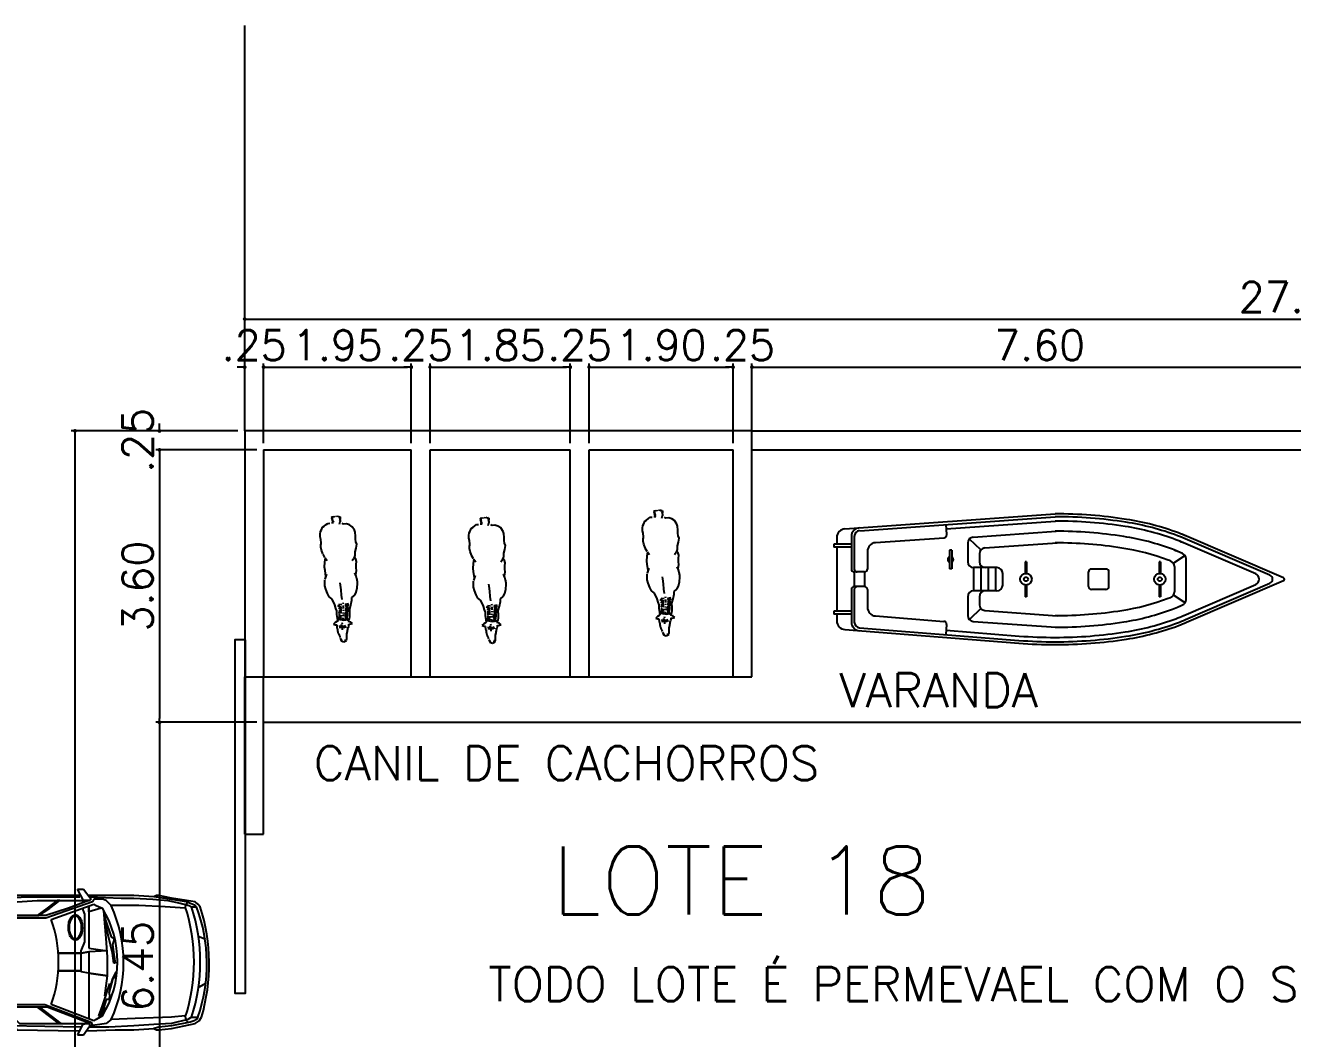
# Model space of a CAD drawing. Extents: x 621 to 746, y 228 to 299.
# Drawn here: x 713.35 to 730.09, y 285.41 to 298.8 of the extents above; entities that cross this region are included whole.
import ezdxf
from ezdxf.enums import TextEntityAlignment as Align

# ---------------------------------------------------------------- set-up
doc = ezdxf.new("R2010")
doc.units = 0
doc.header["$LTSCALE"] = 7
doc.layers.get('0').update_dxf_attribs({"linetype": 'CONTINUOUS'})
doc.layers.get('DEFPOINTS').update_dxf_attribs({"linetype": 'CONTINUOUS'})
for name, color, linetype in [('ACESSÓRIO', 2, 'CONTINUOUS'), ('ALVENARIA', 7, 'CONTINUOUS'), ('ALVENARIA1', 44, 'CONTINUOUS'), ('COTA', 1, 'CONTINUOUS'), ('JAPOR', 142, 'CONTINUOUS')]:
    doc.layers.add(name, color=color, linetype=linetype)
doc.styles.add('SIMPLEX', font='SIMPLEX.SHX')
doc.dimstyles.new('DIM100', dxfattribs={"dimtxt": 0.4, "dimasz": 0.05, "dimexe": 0.05, "dimexo": 0.09, "dimgap": 0.09, "dimtad": 1, "dimzin": 4, "dimdsep": 46, "dimtxsty": 'SIMPLEX', "dimblk": 'DOT', "dimcen": 0.09, "dimadec": 0, "dimazin": 0, "dimtfac": 1, "dimtix": 1, "dimtofl": 0, "dimtmove": 2, "dimatfit": 3, "dimldrblk": 'DOT', "dimfxl": 1, "dimtolj": 1, "dimtzin": 0, "dimarcsym": 0})

# ---------------------------------------------------------------- blocks, each defined once
blk = doc.blocks.new('Cavalo_sup')
for p, q in [((1.008, 0.335), (0.962, 0.276)), ((1.079, 0.371), (1.008, 0.335)), ((1.176, 0.406), (1.079, 0.371)), ((1.247, 0.428), (1.176, 0.406)), ((1.321, 0.433), (1.247, 0.428)), ((1.381, 0.429), (1.321, 0.433)), ((1.394, 0.416), (1.462, 0.393)), ((1.453, 0.399), (1.591, 0.42)), ((1.462, 0.393), (1.508, 0.377)), ((1.591, 0.42), (1.661, 0.428)), ((1.661, 0.428), (1.77, 0.423)), ((1.77, 0.423), (1.864, 0.41)), ((1.867, 0.415), (1.807, 0.37)), ((1.874, 0.423), (1.95, 0.464)), ((1.955, 0.469), (2.036, 0.498)), ((2.036, 0.498), (2.101, 0.509)), ((2.101, 0.509), (2.202, 0.503)), ((2.152, 0.511), (2.198, 0.501)), ((2.198, 0.501), (2.274, 0.514)), ((2.274, 0.514), (2.329, 0.524)), ((2.329, 0.524), (2.385, 0.524)), ((2.385, 0.524), (2.447, 0.517)), ((2.447, 0.517), (2.486, 0.498)), ((2.486, 0.498), (2.545, 0.472)), ((2.545, 0.472), (2.565, 0.436)), ((2.565, 0.436), (2.601, 0.396)), ((2.601, 0.396), (2.627, 0.357)), ((2.627, 0.357), (2.63, 0.314)), ((0.04, 0.062), (0.015, 0.003)), ((0.015, 0.003), (0.049, -0.053)), ((0.1, 0.088), (0.04, 0.062)), ((0.056, 0.057), (0.048, 0.053)), ((0.048, 0.053), (0.059, 0.052)), ((0.061, 0.061), (0.055, 0.058)), ((0.059, 0.052), (0.068, 0.058)), ((0.068, 0.058), (0.061, 0.061)), ((0.137, 0.097), (0.11, 0.09)), ((0.165, 0.11), (0.137, 0.097)), ((0.183, 0.119), (0.165, 0.11)), ((0.201, 0.131), (0.183, 0.119)), ((0.232, 0.14), (0.201, 0.131)), ((0.266, 0.145), (0.232, 0.14)), ((0.303, 0.146), (0.266, 0.145)), ((0.4, 0.058), (0.281, 0.045)), ((0.328, 0.156), (0.303, 0.146)), ((0.31, 0.035), (0.377, 0.028)), ((0.374, 0.075), (0.317, 0.065)), ((0.317, 0.065), (0.4, 0.058)), ((0.375, 0.089), (0.319, 0.077)), ((0.319, 0.04), (0.371, 0.041)), ((0.376, 0.098), (0.32, 0.096)), ((0.32, -0.002), (0.377, 0.005)), ((0.377, 0.028), (0.327, 0.023)), ((0.327, 0.023), (0.374, 0.012)), ((0.356, 0.161), (0.328, 0.156)), ((0.358, 0.163), (0.356, 0.162)), ((0.379, 0.163), (0.358, 0.163)), ((0.393, 0.16), (0.379, 0.163)), ((0.406, 0.232), (0.391, 0.191)), ((0.391, 0.191), (0.393, 0.16)), ((0.442, 0.196), (0.407, 0.236)), ((0.407, 0.034), (0.437, 0.043)), ((0.465, 0.157), (0.442, 0.196)), ((0.476, 0.141), (0.465, 0.157)), ((0.533, 0.155), (0.476, 0.141)), ((0.48, 0.021), (0.5, 0.021)), ((0.486, 0.025), (0.505, 0.021)), ((0.491, 0.004), (0.509, -0.08)), ((0.496, 0.047), (0.518, 0.132)), ((0.5, 0.021), (0.525, 0.017)), ((0.518, 0.132), (0.505, 0.057)), ((0.525, 0.017), (0.546, 0.017)), ((0.531, 0.049), (0.56, 0.127)), ((0.62, 0.164), (0.533, 0.155)), ((0.56, 0.127), (0.541, 0.052)), ((0.58, 0.054), (0.579, 0.119)), ((0.579, 0.119), (0.584, 0.075)), ((0.58, 0.02), (0.609, 0.022)), ((0.584, 0.075), (0.59, 0.114)), ((0.59, 0.114), (0.594, 0.093)), ((0.606, 0.098), (0.593, 0.048)), ((0.594, 0.093), (0.61, 0.117)), ((0.603, 0.014), (0.619, 0.017)), ((0.61, 0.117), (0.61, 0.093)), ((0.61, 0.093), (0.623, 0.112)), ((0.698, 0.168), (0.62, 0.164)), ((0.638, 0.018), (0.671, 0.014)), ((0.652, 0.048), (0.666, 0.124)), ((0.666, 0.124), (0.66, 0.054)), ((0.697, 0.054), (0.697, 0.119)), ((0.697, 0.119), (0.704, 0.048)), ((0.697, 0.015), (0.723, 0.015)), ((0.754, 0.188), (0.698, 0.168)), ((0.73, 0.054), (0.765, 0.119)), ((0.765, 0.119), (0.739, 0.053)), ((0.749, 0.015), (0.784, 0.015)), ((0.831, 0.213), (0.754, 0.188)), ((0.766, 0.055), (0.817, 0.135)), ((0.817, 0.135), (0.777, 0.049)), ((0.784, 0.015), (0.815, 0.014)), ((0.912, 0.245), (0.831, 0.213)), ((0.833, 0.051), (0.841, 0.112)), ((0.841, 0.112), (0.844, 0.048)), ((0.847, 0.015), (0.873, 0.017)), ((0.962, 0.276), (0.912, 0.245)), ((0.949, 0.042), (1.044, 0.054)), ((1.044, 0.054), (1.163, 0.067)), ((1.163, 0.067), (1.268, 0.079)), ((1.268, 0.079), (1.318, 0.083)), ((2.607, 0.101), (2.664, 0.087)), ((2.61, 0.01), (2.628, 0.041)), ((2.614, -0.05), (2.61, 0.01)), ((2.636, 0.232), (2.638, 0.278)), ((2.646, 0.229), (2.694, 0.264)), ((2.704, 0.083), (2.658, 0.088)), ((2.67, 0.238), (2.738, 0.272)), ((2.694, 0.264), (2.67, 0.238)), ((2.741, 0.084), (2.693, 0.09)), ((2.693, 0.09), (2.704, 0.083)), ((2.738, 0.272), (2.713, 0.256)), ((2.713, 0.256), (2.768, 0.268)), ((2.768, 0.086), (2.719, 0.093)), ((2.719, 0.093), (2.741, 0.084)), ((2.768, 0.268), (2.737, 0.26)), ((2.737, 0.26), (2.782, 0.255)), ((2.777, 0.094), (2.749, 0.101)), ((2.749, 0.101), (2.768, 0.086)), ((2.788, 0.115), (2.755, 0.105)), ((2.755, 0.105), (2.777, 0.094)), ((2.782, 0.255), (2.759, 0.255)), ((2.759, 0.255), (2.772, 0.244)), ((2.759, 0.236), (2.777, 0.234)), ((2.772, 0.244), (2.761, 0.242)), ((2.765, 0.228), (2.786, 0.221)), ((2.768, 0.204), (2.782, 0.193)), ((2.769, 0.219), (2.785, 0.206)), ((2.77, 0.148), (2.786, 0.159)), ((2.77, 0.11), (2.788, 0.115)), ((2.771, 0.135), (2.786, 0.146)), ((2.771, 0.122), (2.788, 0.141)), ((2.773, 0.18), (2.787, 0.188)), ((2.774, 0.167), (2.791, 0.164)), ((0.057, -0.023), (0.047, -0.025)), ((0.047, -0.025), (0.05, -0.03)), ((0.05, -0.03), (0.058, -0.032)), ((0.051, -0.056), (0.081, -0.063)), ((0.064, -0.025), (0.057, -0.023)), ((0.058, -0.032), (0.065, -0.029)), ((0.065, -0.029), (0.068, -0.028)), ((0.081, -0.063), (0.12, -0.063)), ((0.12, -0.063), (0.159, -0.064)), ((0.159, -0.064), (0.196, -0.062)), ((0.196, -0.062), (0.242, -0.074)), ((0.242, -0.074), (0.269, -0.077)), ((0.269, -0.078), (0.29, -0.082)), ((0.29, -0.082), (0.31, -0.08)), ((0.309, -0.079), (0.335, -0.089)), ((0.321, -0.026), (0.342, -0.019)), ((0.324, -0.006), (0.338, -0.007)), ((0.334, -0.04), (0.386, -0.012)), ((0.334, -0.048), (0.349, -0.048)), ((0.335, -0.089), (0.358, -0.101)), ((0.358, -0.101), (0.377, -0.106)), ((0.379, -0.106), (0.399, -0.105)), ((0.399, -0.105), (0.41, -0.106)), ((0.407, -0.124), (0.421, -0.186)), ((0.41, -0.106), (0.408, -0.129)), ((0.421, -0.186), (0.454, -0.145)), ((0.454, -0.145), (0.468, -0.09)), ((0.471, -0.092), (0.523, -0.118)), ((0.509, -0.08), (0.499, -0.006)), ((0.499, -0.006), (0.531, -0.079)), ((0.531, -0.079), (0.514, -0.011)), ((0.523, -0.118), (0.569, -0.124)), ((0.558, -0.014), (0.574, -0.081)), ((0.569, -0.124), (0.65, -0.125)), ((0.574, -0.081), (0.57, -0.014)), ((0.57, -0.014), (0.608, -0.081)), ((0.608, -0.081), (0.59, -0.004)), ((0.619, -0.018), (0.626, -0.092)), ((0.626, -0.092), (0.629, -0.012)), ((0.629, -0.012), (0.664, -0.086)), ((0.664, -0.086), (0.648, -0.018)), ((0.65, -0.124), (0.738, -0.123)), ((0.694, -0.102), (0.707, -0.021)), ((0.697, -0.032), (0.694, -0.102)), ((0.707, -0.021), (0.749, -0.102)), ((0.749, -0.102), (0.723, -0.031)), ((0.723, -0.031), (0.779, -0.096)), ((0.738, -0.123), (0.831, -0.149)), ((0.779, -0.096), (0.747, -0.023)), ((0.803, -0.027), (0.828, -0.105)), ((0.828, -0.105), (0.826, -0.024)), ((0.826, -0.024), (0.853, -0.096)), ((0.831, -0.149), (0.932, -0.169)), ((0.853, -0.096), (0.842, -0.023)), ((0.932, -0.169), (0.991, -0.168)), ((0.991, -0.168), (1.042, -0.233)), ((1.042, -0.233), (1.109, -0.266)), ((1.109, -0.266), (1.205, -0.291)), ((1.344, -0.298), (1.466, -0.268)), ((1.466, -0.268), (1.534, -0.235)), ((1.495, -0.258), (1.587, -0.271)), ((1.587, -0.271), (1.649, -0.265)), ((1.649, -0.265), (1.717, -0.268)), ((1.717, -0.268), (1.789, -0.271)), ((1.789, -0.271), (1.835, -0.258)), ((1.809, -0.179), (1.859, -0.216)), ((1.835, -0.258), (1.868, -0.235)), ((1.858, -0.219), (1.92, -0.242)), ((1.92, -0.242), (1.999, -0.245)), ((1.999, -0.245), (2.077, -0.265)), ((2.077, -0.265), (2.166, -0.278)), ((2.166, -0.278), (2.218, -0.258)), ((2.218, -0.258), (2.28, -0.249)), ((2.28, -0.249), (2.346, -0.249)), ((2.346, -0.249), (2.431, -0.242)), ((2.431, -0.242), (2.476, -0.232)), ((2.474, -0.228), (2.553, -0.176)), ((2.553, -0.176), (2.595, -0.116)), ((2.595, -0.116), (2.614, -0.05)), ((1.205, -0.291), (1.305, -0.298)), ((1.305, -0.298), (1.405, -0.29))]:
    blk.add_line(p, q)
blk = doc.blocks.new('DOT')
at = {"layer": 'ALVENARIA', "color": 0, "linetype": 'ByBlock'}
blk.add_line((-0.5, 0), (-1, 0), dxfattribs=at)
at = {"layer": 'ALVENARIA', "color": 0, "linetype": 'ByBlock', "const_width": 0.5}
blk.add_lwpolyline([(-0.25, 0, 1), (0.25, 0, 1)], format="xyb", close=True, dxfattribs=at)
blk = doc.blocks.new('*D178')
at = {"layer": 'COTA', "color": 0, "lineweight": -2}
for p, q in [((716.195, 294.285), (716.145, 294.285)), ((716.245, 293.532), (716.245, 294.335)), ((716.495, 293.282), (716.495, 294.335)), ((716.545, 294.285), (716.595, 294.285))]:
    blk.add_line(p, q, dxfattribs=at)
at = {"layer": 'DEFPOINTS', "color": 0}
for p in [(716.495, 294.285), (716.245, 293.442), (716.495, 293.192)]:
    blk.add_point(p, dxfattribs=at)
at = {"layer": 'COTA', "color": 0, "lineweight": -2, "xscale": 0.05, "yscale": 0.05, "zscale": 0.05}
blk.add_blockref('DOT', (716.245, 294.285), dxfattribs=at)
at = {"layer": 'COTA', "color": 0, "lineweight": -2, "xscale": 0.05, "yscale": 0.05, "zscale": 0.05, "rotation": 180}
blk.add_blockref('DOT', (716.495, 294.285), dxfattribs=at)
at = {"layer": 'COTA', "color": 0, "insert": (716.37, 294.575), "char_height": 0.4, "attachment_point": 5, "style": 'SIMPLEX'}
blk.add_mtext('\\A1;.25', dxfattribs=at)
blk = doc.blocks.new('_DOT')
at = {"color": 0, "linetype": 'ByBlock'}
blk.add_line((-0.5, 0), (-1, 0), dxfattribs=at)
at = {"color": 0, "linetype": 'ByBlock', "const_width": 0.5}
blk.add_lwpolyline([(-0.25, 0, 1), (0.25, 0, 1)], format="xyb", close=True, dxfattribs=at)
blk = doc.blocks.new('*D179')
at = {"layer": 'COTA', "color": 0, "lineweight": -2}
for p, q in [((716.495, 293.282), (716.495, 294.335)), ((716.545, 294.285), (718.395, 294.285)), ((718.445, 293.282), (718.445, 294.335))]:
    blk.add_line(p, q, dxfattribs=at)
at = {"layer": 'DEFPOINTS', "color": 0}
for p in [(718.445, 294.285), (716.495, 293.192), (718.445, 293.192)]:
    blk.add_point(p, dxfattribs=at)
at = {"layer": 'COTA', "color": 0, "lineweight": -2, "xscale": 0.05, "yscale": 0.05, "zscale": 0.05, "rotation": 180}
blk.add_blockref('DOT', (716.495, 294.285), dxfattribs=at)
at = {"layer": 'COTA', "color": 0, "lineweight": -2, "xscale": 0.05, "yscale": 0.05, "zscale": 0.05}
blk.add_blockref('DOT', (718.445, 294.285), dxfattribs=at)
at = {"layer": 'COTA', "color": 0, "insert": (717.47, 294.575), "char_height": 0.4, "attachment_point": 5, "style": 'SIMPLEX'}
blk.add_mtext('\\A1;1.95', dxfattribs=at)
blk = doc.blocks.new('*D180')
at = {"layer": 'COTA', "color": 0, "lineweight": -2}
for p, q in [((718.395, 294.285), (718.345, 294.285)), ((718.445, 293.282), (718.445, 294.335)), ((718.695, 293.282), (718.695, 294.335)), ((718.745, 294.285), (718.795, 294.285))]:
    blk.add_line(p, q, dxfattribs=at)
at = {"layer": 'DEFPOINTS', "color": 0}
for p in [(718.695, 294.285), (718.445, 293.192), (718.695, 293.192)]:
    blk.add_point(p, dxfattribs=at)
at = {"layer": 'COTA', "color": 0, "lineweight": -2, "xscale": 0.05, "yscale": 0.05, "zscale": 0.05}
blk.add_blockref('DOT', (718.445, 294.285), dxfattribs=at)
at = {"layer": 'COTA', "color": 0, "lineweight": -2, "xscale": 0.05, "yscale": 0.05, "zscale": 0.05, "rotation": 180}
blk.add_blockref('DOT', (718.695, 294.285), dxfattribs=at)
at = {"layer": 'COTA', "color": 0, "insert": (718.57, 294.575), "char_height": 0.4, "attachment_point": 5, "style": 'SIMPLEX'}
blk.add_mtext('\\A1;.25', dxfattribs=at)
blk = doc.blocks.new('*D181')
at = {"layer": 'COTA', "color": 0, "lineweight": -2}
for p, q in [((718.695, 293.282), (718.695, 294.335)), ((718.745, 294.285), (720.495, 294.285)), ((720.545, 293.282), (720.545, 294.335))]:
    blk.add_line(p, q, dxfattribs=at)
at = {"layer": 'DEFPOINTS', "color": 0}
for p in [(720.545, 294.285), (718.695, 293.192), (720.545, 293.192)]:
    blk.add_point(p, dxfattribs=at)
at = {"layer": 'COTA', "color": 0, "lineweight": -2, "xscale": 0.05, "yscale": 0.05, "zscale": 0.05, "rotation": 180}
blk.add_blockref('DOT', (718.695, 294.285), dxfattribs=at)
at = {"layer": 'COTA', "color": 0, "lineweight": -2, "xscale": 0.05, "yscale": 0.05, "zscale": 0.05}
blk.add_blockref('DOT', (720.545, 294.285), dxfattribs=at)
at = {"layer": 'COTA', "color": 0, "insert": (719.62, 294.575), "char_height": 0.4, "attachment_point": 5, "style": 'SIMPLEX'}
blk.add_mtext('\\A1;1.85', dxfattribs=at)
blk = doc.blocks.new('*D182')
at = {"layer": 'COTA', "color": 0, "lineweight": -2}
for p, q in [((720.495, 294.285), (720.445, 294.285)), ((720.545, 293.282), (720.545, 294.335)), ((720.795, 293.282), (720.795, 294.335)), ((720.845, 294.285), (720.895, 294.285))]:
    blk.add_line(p, q, dxfattribs=at)
at = {"layer": 'DEFPOINTS', "color": 0}
for p in [(720.795, 294.285), (720.545, 293.192), (720.795, 293.192)]:
    blk.add_point(p, dxfattribs=at)
at = {"layer": 'COTA', "color": 0, "lineweight": -2, "xscale": 0.05, "yscale": 0.05, "zscale": 0.05}
blk.add_blockref('DOT', (720.545, 294.285), dxfattribs=at)
at = {"layer": 'COTA', "color": 0, "lineweight": -2, "xscale": 0.05, "yscale": 0.05, "zscale": 0.05, "rotation": 180}
blk.add_blockref('DOT', (720.795, 294.285), dxfattribs=at)
at = {"layer": 'COTA', "color": 0, "insert": (720.67, 294.575), "char_height": 0.4, "attachment_point": 5, "style": 'SIMPLEX'}
blk.add_mtext('\\A1;.25', dxfattribs=at)
blk = doc.blocks.new('*D183')
at = {"layer": 'COTA', "color": 0, "lineweight": -2}
for p, q in [((720.795, 293.282), (720.795, 294.335)), ((720.845, 294.285), (722.645, 294.285)), ((722.695, 293.282), (722.695, 294.335))]:
    blk.add_line(p, q, dxfattribs=at)
at = {"layer": 'DEFPOINTS', "color": 0}
for p in [(722.695, 294.285), (720.795, 293.192), (722.695, 293.192)]:
    blk.add_point(p, dxfattribs=at)
at = {"layer": 'COTA', "color": 0, "lineweight": -2, "xscale": 0.05, "yscale": 0.05, "zscale": 0.05, "rotation": 180}
blk.add_blockref('DOT', (720.795, 294.285), dxfattribs=at)
at = {"layer": 'COTA', "color": 0, "lineweight": -2, "xscale": 0.05, "yscale": 0.05, "zscale": 0.05}
blk.add_blockref('DOT', (722.695, 294.285), dxfattribs=at)
at = {"layer": 'COTA', "color": 0, "insert": (721.745, 294.575), "char_height": 0.4, "attachment_point": 5, "style": 'SIMPLEX'}
blk.add_mtext('\\A1;1.90', dxfattribs=at)
blk = doc.blocks.new('*D184')
at = {"layer": 'COTA', "color": 0, "lineweight": -2}
for p, q in [((722.645, 294.285), (722.595, 294.285)), ((722.695, 293.282), (722.695, 294.335)), ((722.945, 293.282), (722.945, 294.335)), ((722.995, 294.285), (723.045, 294.285))]:
    blk.add_line(p, q, dxfattribs=at)
at = {"layer": 'DEFPOINTS', "color": 0}
for p in [(722.945, 294.285), (722.695, 293.192), (722.945, 293.192)]:
    blk.add_point(p, dxfattribs=at)
at = {"layer": 'COTA', "color": 0, "lineweight": -2, "xscale": 0.05, "yscale": 0.05, "zscale": 0.05}
blk.add_blockref('DOT', (722.695, 294.285), dxfattribs=at)
at = {"layer": 'COTA', "color": 0, "lineweight": -2, "xscale": 0.05, "yscale": 0.05, "zscale": 0.05, "rotation": 180}
blk.add_blockref('DOT', (722.945, 294.285), dxfattribs=at)
at = {"layer": 'COTA', "color": 0, "insert": (722.82, 294.575), "char_height": 0.4, "attachment_point": 5, "style": 'SIMPLEX'}
blk.add_mtext('\\A1;.25', dxfattribs=at)
blk = doc.blocks.new('*D185')
at = {"layer": 'COTA', "color": 0, "lineweight": -2}
for p, q in [((722.945, 293.282), (722.945, 294.335)), ((722.995, 294.285), (730.495, 294.285)), ((730.545, 293.282), (730.545, 294.335))]:
    blk.add_line(p, q, dxfattribs=at)
at = {"layer": 'DEFPOINTS', "color": 0}
for p in [(730.545, 294.285), (722.945, 293.192), (730.545, 293.192)]:
    blk.add_point(p, dxfattribs=at)
at = {"layer": 'COTA', "color": 0, "lineweight": -2, "xscale": 0.05, "yscale": 0.05, "zscale": 0.05, "rotation": 180}
blk.add_blockref('DOT', (722.945, 294.285), dxfattribs=at)
at = {"layer": 'COTA', "color": 0, "lineweight": -2, "xscale": 0.05, "yscale": 0.05, "zscale": 0.05}
blk.add_blockref('DOT', (730.545, 294.285), dxfattribs=at)
at = {"layer": 'COTA', "color": 0, "insert": (726.745, 294.575), "char_height": 0.4, "attachment_point": 5, "style": 'SIMPLEX'}
blk.add_mtext('\\A1;7.60', dxfattribs=at)
blk = doc.blocks.new('*D188')
at = {"layer": 'COTA', "color": 0, "lineweight": -2}
for p, q in [((716.245, 293.532), (716.245, 294.971)), ((744.045, 293.532), (744.045, 294.971)), ((716.295, 294.921), (743.995, 294.921))]:
    blk.add_line(p, q, dxfattribs=at)
at = {"layer": 'DEFPOINTS', "color": 0}
for p in [(744.045, 294.921), (716.245, 293.442), (744.045, 293.442)]:
    blk.add_point(p, dxfattribs=at)
at = {"layer": 'COTA', "color": 0, "lineweight": -2, "xscale": 0.05, "yscale": 0.05, "zscale": 0.05, "rotation": 180}
blk.add_blockref('DOT', (716.245, 294.921), dxfattribs=at)
at = {"layer": 'COTA', "color": 0, "lineweight": -2, "xscale": 0.05, "yscale": 0.05, "zscale": 0.05}
blk.add_blockref('DOT', (744.045, 294.921), dxfattribs=at)
at = {"layer": 'COTA', "color": 0, "insert": (730.145, 295.211), "char_height": 0.4, "attachment_point": 5, "style": 'SIMPLEX'}
blk.add_mtext('\\A1;27.80', dxfattribs=at)
blk = doc.blocks.new('*D189')
at = {"layer": 'COTA', "color": 0, "lineweight": -2}
for p, q in [((716.155, 293.442), (715.07, 293.442)), ((715.12, 293.492), (715.12, 293.542)), ((716.405, 293.192), (715.07, 293.192)), ((715.12, 293.142), (715.12, 293.092))]:
    blk.add_line(p, q, dxfattribs=at)
at = {"layer": 'DEFPOINTS', "color": 0}
for p in [(716.245, 293.442), (715.12, 293.192), (716.495, 293.192)]:
    blk.add_point(p, dxfattribs=at)
at = {"layer": 'COTA', "color": 0, "lineweight": -2, "xscale": 0.05, "yscale": 0.05, "zscale": 0.05}
for p, rotation in [((715.12, 293.442), 270), ((715.12, 293.192), 90)]:
    blk.add_blockref('DOT', p, dxfattribs=dict(at, rotation=rotation))
at = {"layer": 'COTA', "color": 0, "insert": (714.83, 293.317), "char_height": 0.4, "attachment_point": 5, "rotation": 90, "style": 'SIMPLEX'}
blk.add_mtext('\\A1;.25', dxfattribs=at)
blk = doc.blocks.new('*D190')
at = {"layer": 'COTA', "color": 0, "lineweight": -2}
for p, q in [((716.405, 293.192), (715.07, 293.192)), ((715.12, 293.142), (715.12, 289.642)), ((716.405, 289.592), (715.07, 289.592))]:
    blk.add_line(p, q, dxfattribs=at)
at = {"layer": 'DEFPOINTS', "color": 0}
for p in [(716.495, 293.192), (715.12, 289.592), (716.495, 289.592)]:
    blk.add_point(p, dxfattribs=at)
at = {"layer": 'COTA', "color": 0, "lineweight": -2, "xscale": 0.05, "yscale": 0.05, "zscale": 0.05}
for p, rotation in [((715.12, 293.192), 90), ((715.12, 289.592), 270)]:
    blk.add_blockref('DOT', p, dxfattribs=dict(at, rotation=rotation))
at = {"layer": 'COTA', "color": 0, "insert": (714.83, 291.392), "char_height": 0.4, "attachment_point": 5, "rotation": 90, "style": 'SIMPLEX'}
blk.add_mtext('\\A1;3.60', dxfattribs=at)
blk = doc.blocks.new('*D191')
at = {"layer": 'COTA', "color": 0, "lineweight": -2}
for p, q in [((716.405, 289.592), (715.07, 289.592)), ((715.12, 289.542), (715.12, 283.192)), ((720.355, 283.142), (715.07, 283.142))]:
    blk.add_line(p, q, dxfattribs=at)
at = {"layer": 'DEFPOINTS', "color": 0}
for p in [(716.495, 289.592), (715.12, 283.142), (720.445, 283.142)]:
    blk.add_point(p, dxfattribs=at)
at = {"layer": 'COTA', "color": 0, "lineweight": -2, "xscale": 0.05, "yscale": 0.05, "zscale": 0.05}
for p, rotation in [((715.12, 289.592), 90), ((715.12, 283.142), 270)]:
    blk.add_blockref('DOT', p, dxfattribs=dict(at, rotation=rotation))
at = {"layer": 'COTA', "color": 0, "insert": (714.83, 286.367), "char_height": 0.4, "attachment_point": 5, "rotation": 90, "style": 'SIMPLEX'}
blk.add_mtext('\\A1;6.45', dxfattribs=at)
blk = doc.blocks.new('*D198')
at = {"layer": 'COTA', "color": 0, "lineweight": -2}
for p, q in [((716.155, 293.442), (713.954, 293.442)), ((714.004, 293.392), (714.004, 263.742)), ((725.505, 263.692), (713.954, 263.692))]:
    blk.add_line(p, q, dxfattribs=at)
at = {"layer": 'DEFPOINTS', "color": 0}
for p in [(716.245, 293.442), (714.004, 263.692), (725.595, 263.692)]:
    blk.add_point(p, dxfattribs=at)
at = {"layer": 'COTA', "color": 0, "lineweight": -2, "xscale": 0.05, "yscale": 0.05, "zscale": 0.05}
for p, rotation in [((714.004, 293.442), 90), ((714.004, 263.692), 270)]:
    blk.add_blockref('DOT', p, dxfattribs=dict(at, rotation=rotation))
at = {"layer": 'COTA', "color": 0, "insert": (713.714, 278.567), "char_height": 0.4, "attachment_point": 5, "rotation": 90, "style": 'SIMPLEX'}
blk.add_mtext('\\A1;29.75', dxfattribs=at)
blk = doc.blocks.new('veico28d')
at = {"linetype": 'Continuous'}
for p, q in [((51.1, 185.2), (34.5, 181.9)), ((67.6, 186.9), (51.1, 185.2)), ((71, 186.9), (67.6, 186.9)), ((67.6, 183.6), (74.3, 185.2)), ((74.3, 185.2), (71, 186.9)), ((100.8, 186.9), (74.3, 185.2)), ((125.6, 186.9), (100.8, 186.9)), ((162.1, 188.5), (125.6, 186.9)), ((167.1, 193.5), (158.8, 181.9)), ((175.4, 193.5), (167.1, 193.5)), ((168.7, 180.2), (175.4, 193.5)), ((254.9, 186.9), (173.7, 188.5)), ((263.2, 175.3), (254.9, 186.9)), ((299.6, 186.9), (254.9, 186.9)), ((349.3, 185.2), (299.6, 186.9)), ((370.9, 183.6), (349.3, 185.2)), ((14.6, 175.3), (11.3, 170.3)), ((19.6, 178.6), (14.6, 175.3)), ((16.3, 170.3), (17.9, 173.6)), ((24.6, 170.3), (16.3, 170.3)), ((17.9, 173.6), (21.2, 175.3)), ((34.5, 181.9), (19.6, 178.6)), ((21.2, 175.3), (26.2, 176.9)), ((24.6, 170.3), (29.5, 173.6)), ((26.2, 176.9), (51.1, 181.9)), ((29.5, 173.6), (51.1, 178.6)), ((31.2, 175.3), (29.5, 176.9)), ((32.8, 170.3), (31.2, 175.3)), ((32.8, 168.6), (51.1, 170.3)), ((51.1, 181.9), (67.6, 183.6)), ((51.1, 178.6), (74.3, 180.2)), ((51.1, 170.3), (99.1, 172)), ((74.3, 180.2), (100.8, 181.9)), ((99.1, 172), (130.6, 173.6)), ((100.8, 181.9), (133.9, 183.6)), ((130.6, 173.6), (137.2, 178.6)), ((133.9, 183.6), (158.8, 183.6)), ((137.2, 178.6), (145.5, 180.2)), ((140.6, 157), (145.5, 170.3)), ((142.2, 168.6), (150.5, 173.6)), ((147.2, 168.6), (142.2, 155.4)), ((145.5, 180.2), (158.8, 181.9)), ((145.5, 170.3), (147.2, 168.6)), ((150.5, 173.6), (153.8, 175.3)), ((153.8, 175.3), (210.1, 153.7)), ((157.1, 176.9), (155.5, 181.9)), ((218.4, 153.7), (157.1, 176.9)), ((158.8, 181.9), (158.8, 180.2)), ((158.8, 178.6), (168.7, 180.2)), ((158.8, 180.2), (158.8, 178.6)), ((251.6, 178.6), (158.8, 178.6)), ((158.8, 178.6), (215.1, 157)), ((160.4, 112.3), (160.4, 172)), ((170.4, 183.6), (266.5, 181.9)), ((196.9, 178.6), (210.1, 168.6)), ((208.5, 172), (200.2, 178.6)), ((228.4, 157), (208.5, 172)), ((210.1, 168.6), (225.1, 157)), ((258.2, 172), (251.6, 178.6)), ((263.2, 163.7), (258.2, 172)), ((268.1, 165.3), (263.2, 175.3)), ((266.5, 181.9), (299.6, 181.9)), ((302.9, 176.9), (271.5, 178.6)), ((271.5, 178.6), (274.8, 167)), ((299.6, 181.9), (349.3, 180.2)), ((317.9, 175.3), (302.9, 176.9)), ((331.1, 173.6), (317.9, 175.3)), ((322.8, 167), (331.1, 173.6)), ((332.8, 173.6), (322.8, 165.3)), ((332.8, 173.6), (331.1, 173.6)), ((331.1, 173.6), (332.8, 173.6)), ((356, 172), (332.8, 173.6)), ((337.7, 163.7), (346, 168.6)), ((342.7, 163.7), (352.6, 168.6)), ((346, 168.6), (356, 172)), ((349.3, 180.2), (382.5, 178.6)), ((352.6, 168.6), (360.9, 172)), ((354.3, 172), (370.9, 172)), ((360.9, 172), (354.3, 172)), ((354.3, 165.3), (370.9, 172)), ((392.4, 181.9), (370.9, 183.6)), ((370.9, 172), (414, 165.3)), ((382.5, 178.6), (407.3, 176.9)), ((405.7, 181.9), (392.4, 181.9)), ((407.3, 183.6), (405.7, 181.9)), ((405.7, 181.9), (407.3, 180.2)), ((418.9, 181.9), (407.3, 183.6)), ((407.3, 180.2), (422.2, 178.6)), ((407.3, 176.9), (437.2, 173.6)), ((448.8, 178.6), (418.9, 181.9)), ((422.2, 178.6), (448.8, 175.3)), ((437.2, 173.6), (448.8, 172)), ((453.7, 176.9), (448.8, 178.6)), ((448.8, 175.3), (452.1, 173.6)), ((448.8, 172), (450.4, 170.3)), ((452.1, 173.6), (453.7, 170.3)), ((457, 175.3), (453.7, 176.9)), ((458.7, 170.3), (457, 175.3)), ((142.2, 155.4), (132.3, 125.6)), ((137.2, 147.1), (140.6, 157)), ((140.6, 163.7), (138.9, 153.7)), ((215.1, 157), (266.5, 157)), ((273.1, 153.7), (218.4, 153.7)), ((225.1, 157), (228.4, 157)), ((266.5, 157), (263.2, 163.7)), ((273.1, 153.7), (268.1, 165.3)), ((326.1, 152.1), (273.1, 153.7)), ((274.8, 167), (276.4, 157)), ((276.4, 157), (326.1, 155.4)), ((312.9, 155.4), (322.8, 167)), ((314.5, 155.4), (312.9, 155.4)), ((322.8, 165.3), (314.5, 155.4)), ((326.1, 155.4), (337.7, 163.7)), ((326.1, 152.1), (336.1, 158.7)), ((359.3, 152.1), (326.1, 152.1)), ((336.1, 158.7), (342.7, 163.7)), ((339.4, 157), (354.3, 165.3)), ((352.6, 155.4), (339.4, 157)), ((414, 165.3), (352.6, 155.4)), ((433.8, 160.4), (362.6, 152.1)), ((432.2, 165.3), (414, 165.3)), ((428.9, 155.4), (433.8, 115.6)), ((430.5, 155.4), (428.9, 155.4)), ((432.2, 138.8), (430.5, 155.4)), ((432.2, 165.3), (433.8, 167)), ((433.8, 167), (440.5, 165.3)), ((440.5, 165.3), (447.1, 163.7)), ((447.1, 163.7), (448.8, 160.4)), ((129, 120.6), (133.9, 138.8)), ((132.3, 142.1), (133.9, 147.1)), ((133.9, 138.8), (132.3, 142.1)), ((133.9, 147.1), (137.2, 147.1)), ((138.9, 142.1), (135.6, 115.6)), ((435.5, 133.8), (432.2, 138.8)), ((6.3, 125.6), (14.6, 130.5)), ((129, 120.6), (124, 110.6)), ((124, 115.6), (129, 120.6)), ((130.6, 127.2), (129, 120.6)), ((132.3, 125.6), (130.6, 127.2)), ((433.8, 127.2), (435.5, 130.5)), ((437.2, 105.7), (433.8, 127.2)), ((435.5, 130.5), (435.5, 133.8)), ((135.6, 115.6), (160.4, 112.3)), ((160.4, 112.3), (135.6, 115.6)), ((135.6, 115.6), (135.6, 90.8)), ((160.4, 112.3), (170.4, 110.6)), ((160.4, 84.1), (160.4, 112.3)), ((170.4, 110.6), (170.4, 109)), ((170.4, 109), (170.4, 85.8)), ((200.2, 109), (170.4, 109)), ((170.4, 109), (200.2, 109)), ((433.8, 115.6), (435.5, 115.6)), ((438.8, 105.7), (435.5, 115.6)), ((435.5, 115.6), (435.5, 105.7)), ((435.5, 105.7), (438.8, 105.7)), ((435.5, 105.7), (438.8, 105.7)), ((435.5, 102.4), (435.5, 105.7)), ((442.1, 94.1), (435.5, 102.4)), ((438.8, 105.7), (438.8, 102.4)), ((438.8, 102.4), (442.1, 99)), ((125.6, 99), (127.3, 99)), ((127.3, 87.4), (125.6, 99)), ((127.3, 99), (129, 85.8)), ((129, 74.2), (127.3, 87.4)), ((129, 85.8), (137.2, 51)), ((135.6, 90.8), (137.2, 65.9)), ((135.6, 82.5), (160.4, 84.1)), ((160.4, 84.1), (170.4, 85.8)), ((170.4, 85.8), (160.4, 84.1)), ((170.4, 85.8), (170.4, 82.5)), ((200.2, 85.8), (170.4, 85.8)), ((170.4, 85.8), (200.2, 85.8)), ((6.3, 67.6), (14.6, 64.2)), ((127.3, 69.2), (129, 74.2)), ((127.3, 65.9), (127.3, 69.2)), ((160.4, 79.2), (135.6, 82.5)), ((160.4, 22.8), (160.4, 79.2)), ((170.4, 82.5), (165.4, 70.9)), ((165.4, 70.9), (165.4, 34.4)), ((130.6, 64.2), (127.3, 65.9)), ((138.9, 39.4), (130.6, 64.2)), ((135.6, 51), (138.9, 39.4)), ((137.2, 51), (135.6, 51)), ((137.2, 65.9), (138.9, 46)), ((137.2, 36.1), (138.9, 39.4)), ((138.9, 46), (140.6, 29.5)), ((138.9, 39.4), (140.6, 29.5)), ((210.1, 41.1), (153.8, 21.2)), ((155.5, 17.9), (216.8, 39.4)), ((165.4, 34.4), (168.7, 26.1)), ((186.9, 26.1), (216.8, 36.1)), ((226.7, 36.1), (211.8, 26.1)), ((215.1, 26.1), (228.4, 36.1)), ((216.8, 39.4), (283.1, 39.4)), ((216.8, 36.1), (228.4, 36.1)), ((228.4, 36.1), (226.7, 36.1)), ((266.5, 36.1), (228.4, 36.1)), ((228.4, 36.1), (266.5, 36.1)), ((266.5, 36.1), (264.8, 31.1)), ((271.5, 39.4), (269.8, 32.8)), ((276.4, 36.1), (271.5, 17.9)), ((317.9, 37.7), (276.4, 36.1)), ((283.1, 39.4), (316.2, 41.1)), ((314.5, 37.7), (317.9, 37.7)), ((326.1, 27.8), (314.5, 37.7)), ((316.2, 41.1), (359.3, 42.7)), ((317.9, 37.7), (327.8, 29.5)), ((331.1, 37.7), (317.9, 37.7)), ((349.3, 31.1), (331.1, 41.1)), ((346, 29.5), (331.1, 37.7)), ((356, 41.1), (341.1, 39.4)), ((341.1, 39.4), (374.2, 24.5)), ((415.6, 29.5), (356, 41.1)), ((362.6, 42.7), (433.8, 36.1)), ((447.1, 36.1), (442.1, 32.8)), ((448.8, 39.4), (447.1, 36.1)), ((13, 24.5), (16.3, 21.2)), ((16.3, 21.2), (19.6, 17.9)), ((24.6, 24.5), (17.9, 24.5)), ((17.9, 24.5), (19.6, 22.8)), ((19.6, 22.8), (31.2, 17.9)), ((19.6, 17.9), (31.2, 16.2)), ((27.9, 22.8), (24.6, 24.5)), ((39.5, 19.5), (27.9, 22.8)), ((32.8, 24.5), (29.5, 17.9)), ((31.2, 17.9), (74.3, 11.2)), ((32.8, 26.1), (59.4, 24.5)), ((56, 16.2), (39.5, 19.5)), ((59.4, 24.5), (94.2, 22.8)), ((94.2, 22.8), (130.6, 22.8)), ((130.6, 22.8), (137.2, 16.2)), ((150.5, 22.8), (142.2, 26.1)), ((143.9, 26.1), (160.4, 31.1)), ((153.8, 21.2), (150.5, 22.8)), ((153.8, 14.5), (155.5, 17.9)), ((160.4, 31.1), (160.4, 22.8)), ((160.4, 16.2), (186.9, 26.1)), ((211.8, 26.1), (198.5, 16.2)), ((201.9, 16.2), (215.1, 26.1)), ((254.9, 17.9), (228.4, 16.2)), ((259.9, 22.8), (254.9, 17.9)), ((264.8, 31.1), (259.9, 22.8)), ((266.5, 24.5), (261.5, 14.5)), ((269.8, 32.8), (266.5, 24.5)), ((271.5, 17.9), (283.1, 17.9)), ((283.1, 17.9), (316.2, 19.5)), ((316.2, 19.5), (336.1, 21.2)), ((336.1, 21.2), (326.1, 27.8)), ((327.8, 29.5), (339.4, 21.2)), ((336.1, 21.2), (339.4, 21.2)), ((339.4, 21.2), (336.1, 21.2)), ((339.4, 21.2), (359.3, 22.8)), ((359.3, 22.8), (346, 29.5)), ((365.9, 22.8), (349.3, 31.1)), ((365.9, 22.8), (359.3, 22.8)), ((374.2, 24.5), (365.9, 22.8)), ((415.6, 19.5), (372.5, 16.2)), ((374.2, 24.5), (415.6, 29.5)), ((432.2, 19.5), (410.6, 17.9)), ((410.6, 17.9), (410.6, 16.2)), ((432.2, 29.5), (415.6, 29.5)), ((442.1, 22.8), (415.6, 19.5)), ((440.5, 31.1), (432.2, 29.5)), ((450.4, 22.8), (432.2, 19.5)), ((432.2, 16.2), (445.4, 17.9)), ((442.1, 32.8), (440.5, 31.1)), ((447.1, 24.5), (442.1, 22.8)), ((445.4, 17.9), (452.1, 19.5)), ((450.4, 26.1), (447.1, 24.5)), ((453.7, 26.1), (450.4, 22.8)), ((452.1, 19.5), (457, 21.2)), ((457, 21.2), (458.7, 26.1)), ((31.2, 16.2), (51.1, 12.9)), ((51.1, 12.9), (67.6, 9.6)), ((75.9, 14.5), (56, 16.2)), ((67.6, 9.6), (71, 9.6)), ((71, 9.6), (74.3, 11.2)), ((74.3, 11.2), (100.8, 9.6)), ((100.8, 12.9), (75.9, 14.5)), ((117.4, 12.9), (100.8, 12.9)), ((100.8, 9.6), (160.4, 9.6)), ((158.8, 11.2), (117.4, 12.9)), ((137.2, 16.2), (142.2, 14.5)), ((142.2, 14.5), (152.2, 14.5)), ((152.2, 14.5), (153.8, 14.5)), ((157.1, 14.5), (158.8, 16.2)), ((167.1, 1.3), (157.1, 14.5)), ((158.8, 16.2), (167.1, 16.2)), ((198.5, 16.2), (160.4, 16.2)), ((167.1, 16.2), (175.4, 1.3)), ((175.4, 1.3), (167.1, 1.3)), ((233.3, 11.2), (172, 11.2)), ((172, 9.6), (216.8, 9.6)), ((201.9, 16.2), (198.5, 16.2)), ((198.5, 16.2), (201.9, 16.2)), ((228.4, 16.2), (201.9, 16.2)), ((216.8, 9.6), (291.3, 9.6)), ((291.3, 12.9), (233.3, 11.2)), ((261.5, 14.5), (258.2, 9.6)), ((341.1, 14.5), (291.3, 12.9)), ((291.3, 9.6), (332.8, 11.2)), ((332.8, 11.2), (365.9, 12.9)), ((372.5, 16.2), (341.1, 14.5)), ((365.9, 12.9), (399, 14.5)), ((399, 14.5), (410.6, 16.2)), ((410.6, 16.2), (412.3, 14.5)), ((412.3, 14.5), (432.2, 16.2))]:
    blk.add_line(p, q, dxfattribs=at)
for centre, radius, start, end in [((253.1, 100.1), 251.7, 163.8141, 197.488), ((218.5, 99.7), 214.2, 160.7505, 200.5516), ((249.9, 97.4), 236.9, 162.0721, 197.9279), ((258.2, 97.4), 236.9, 162.0721, 197.9279), ((296.5, 98.2), 182.2, 155.556, 204.444), ((259.9, 97.4), 137.5, 148.7995, 211.2005), ((67.1, 98.2), 390.1, 349.3508, 10.6492), ((70.4, 98.2), 390.1, 349.3508, 10.6492), ((-59, 98.2), 522.7, 352.0731, 7.9269), ((364.2, 97.4), 164.1, 159.918, 200.082), ((183.6, 97.4), 184, 342.7076, 17.2924), ((186.9, 97.4), 184, 342.7076, 17.2924), ((209, 97.4), 233.3, 343.0725, 16.9275), ((-109, 99.9), 561, 353.8113, 6.1887)]:
    blk.add_arc(centre, radius, start, end, dxfattribs=at)
blk.add_ellipse((178, 51.8), major_axis=(0, 15.2), ratio=0.509158, dxfattribs=at)
blk.add_open_spline([(178, 68.5), (177.5, 68.5), (176.9, 68.5), (175.8, 68.1), (175.2, 67.8), (174.2, 67.2), (173.8, 66.8), (172.4, 65.3), (171.6, 64.1), (170.3, 61.2), (169.7, 59.6), (169, 56.1), (168.8, 54.2), (168.8, 50.5), (168.9, 48.6), (169.5, 45), (169.9, 43.3), (171.2, 40.3), (171.9, 39), (173.4, 37.2), (174.1, 36.5), (175.4, 35.7), (176.1, 35.4), (177.5, 35.1), (178.2, 35), (179.6, 35.3), (180.2, 35.5), (181.5, 36.2), (182.1, 36.6), (183.2, 37.7), (183.7, 38.3), (185.1, 40.7), (186, 42.7), (187, 47.1), (187.3, 49.6), (187.3, 54.4), (187, 56.9), (185.8, 61.3), (185, 63.2), (183.4, 65.7), (182.7, 66.4), (181.4, 67.5), (180.7, 67.9), (179.4, 68.4), (178.7, 68.5), (178, 68.5)], degree=3, knots=[0, 0, 0, 0, 0.162387, 0.162387, 0.324774, 0.324774, 0.487162, 0.487162, 0.83729, 0.83729, 1.187418, 1.187418, 1.537546, 1.537546, 1.887675, 1.887675, 2.237803, 2.237803, 2.587931, 2.587931, 2.826611, 2.826611, 3.023242, 3.023242, 3.219873, 3.219873, 3.416505, 3.416505, 3.613136, 3.613136, 3.809767, 3.809767, 4.266516, 4.266516, 4.723264, 4.723264, 5.180012, 5.180012, 5.636761, 5.636761, 5.889484, 5.889484, 6.098087, 6.098087, 6.283185, 6.283185, 6.283185, 6.283185], dxfattribs=at)
blk.add_text('Studio Tecnico: Arch. Giuseppe Conte', height=0.00001, dxfattribs=at).set_placement((172, 11.2))

msp = doc.modelspace()

# ---------------------------------------------------------------- linework, layer by layer
at = {"layer": 'ALVENARIA'}
for p, q in [((722.945, 293.442), (716.245, 293.442)), ((716.245, 293.442), (716.245, 290.192)), ((722.945, 290.192), (722.945, 293.442)), ((716.495, 293.192), (718.445, 293.192)), ((716.495, 293.192), (716.495, 290.192)), ((718.445, 290.192), (718.445, 293.192)), ((718.695, 290.192), (718.695, 293.192)), ((718.695, 293.192), (720.545, 293.192)), ((720.545, 290.192), (720.545, 293.192)), ((720.795, 290.192), (720.795, 293.192)), ((720.795, 293.192), (722.695, 293.192)), ((722.695, 290.192), (722.695, 293.192)), ((716.245, 290.192), (716.495, 290.192)), ((718.445, 290.192), (718.695, 290.192)), ((720.545, 290.192), (720.795, 290.192)), ((722.695, 290.192), (722.945, 290.192))]:
    msp.add_line(p, q, dxfattribs=at)
at = {"layer": 'ALVENARIA1'}
for p, q in [((716.245, 293.442), (716.245, 298.801)), ((722.945, 293.442), (728.245, 293.442)), ((728.245, 293.442), (744.045, 293.442)), ((722.945, 293.192), (728.245, 293.192)), ((728.245, 293.192), (743.795, 293.192)), ((724.173, 292.149), (726.948, 292.347)), ((724.368, 292.124), (726.951, 292.309)), ((725.512, 292.148), (726.955, 292.251)), ((725.518, 292.072), (725.508, 292.206)), ((725.867, 292.039), (726.965, 292.117)), ((724.258, 291.944), (724.028, 291.944)), ((724.028, 291.944), (724.028, 291.905)), ((724.066, 292.034), (724.066, 291.944)), ((724.258, 292.048), (724.258, 291.617)), ((724.297, 292.048), (724.297, 291.617)), ((724.577, 291.966), (725.482, 292.031)), ((725.795, 291.962), (725.795, 291.713)), ((725.97, 291.871), (725.816, 292.014)), ((726.02, 291.896), (726.976, 291.964)), ((729.599, 291.553), (728.584, 291.989)), ((729.786, 291.536), (728.606, 292.042)), ((729.966, 291.5), (728.622, 292.077)), ((724.258, 291.905), (724.028, 291.905)), ((724.066, 291.905), (724.066, 291.06)), ((724.47, 291.851), (724.47, 291.617)), ((725.583, 291.866), (725.556, 291.866)), ((725.556, 291.866), (725.556, 291.62)), ((725.583, 291.866), (725.583, 291.62)), ((725.949, 291.819), (725.949, 291.713)), ((728.665, 291.794), (728.511, 291.693)), ((728.631, 291.822), (728.531, 291.865)), ((728.677, 291.752), (728.677, 291.213)), ((724.297, 291.579), (724.297, 291.386)), ((724.431, 291.579), (724.297, 291.579)), ((724.431, 291.579), (724.431, 291.386)), ((725.583, 291.62), (725.556, 291.62)), ((725.872, 291.636), (725.872, 291.329)), ((726.18, 291.636), (725.872, 291.636)), ((725.968, 291.636), (725.968, 291.329)), ((726.064, 291.636), (726.064, 291.329)), ((726.16, 291.636), (726.16, 291.329)), ((726.573, 291.713), (726.554, 291.713)), ((726.554, 291.713), (726.554, 291.559)), ((726.573, 291.713), (726.573, 291.559)), ((727.39, 291.386), (727.39, 291.579)), ((727.621, 291.617), (727.428, 291.617)), ((727.659, 291.386), (727.659, 291.579)), ((728.341, 291.713), (728.322, 291.713)), ((728.322, 291.713), (728.322, 291.559)), ((728.341, 291.713), (728.341, 291.559)), ((728.524, 291.65), (728.524, 291.315)), ((726.256, 291.559), (726.256, 291.406)), ((728.647, 291.004), (729.599, 291.412)), ((728.67, 290.951), (729.786, 291.43)), ((728.685, 290.915), (729.966, 291.465)), ((724.258, 291.348), (724.258, 290.917)), ((724.431, 291.386), (724.297, 291.386)), ((724.297, 291.348), (724.297, 290.917)), ((724.47, 291.348), (724.47, 291.112)), ((725.795, 291.252), (725.795, 291.003)), ((726.18, 291.329), (725.872, 291.329)), ((725.949, 291.252), (725.949, 291.146)), ((726.554, 291.406), (726.554, 291.252)), ((726.573, 291.252), (726.554, 291.252)), ((726.573, 291.406), (726.573, 291.252)), ((727.621, 291.348), (727.428, 291.348)), ((728.322, 291.406), (728.322, 291.252)), ((728.341, 291.252), (728.322, 291.252)), ((728.341, 291.406), (728.341, 291.252)), ((728.665, 291.171), (728.511, 291.272)), ((725.97, 291.094), (725.816, 290.951)), ((728.59, 291.125), (728.594, 291.127)), ((728.594, 291.127), (728.631, 291.143)), ((724.258, 291.06), (724.028, 291.06)), ((724.028, 291.06), (724.028, 291.021)), ((724.258, 291.021), (724.028, 291.021)), ((724.066, 291.021), (724.066, 290.932)), ((724.576, 290.997), (725.481, 290.926)), ((725.867, 290.926), (726.965, 290.848)), ((726.02, 291.069), (726.976, 291.001)), ((724.172, 290.817), (726.468, 290.637)), ((724.367, 290.84), (726.471, 290.675)), ((725.516, 290.885), (725.506, 290.751)), ((725.51, 290.808), (726.476, 290.732)), ((716.245, 290.192), (716.254, 290.192)), ((716.245, 288.115), (716.245, 290.192)), ((716.495, 288.115), (716.495, 290.192)), ((716.495, 290.192), (722.945, 290.192)), ((716.495, 289.592), (730.545, 289.592)), ((716.245, 288.115), (716.495, 288.115))]:
    msp.add_line(p, q, dxfattribs=at)
for points in [[(728.685, 292.05, 0.016669), (728.579, 292.094, 0.051213), (727.89, 292.274, 0.038544), (726.948, 292.347, 0.038544)], [(728.645, 291.962, 0.016669), (728.545, 292.004, 0.051213), (727.875, 292.18, 0.038488), (726.949, 292.251, 0.038488)], [(728.669, 292.015, 0.016669), (728.565, 292.058, 0.051213), (727.884, 292.236, 0.038488), (726.95, 292.309, 0.038544)], [(728.59, 291.84, 0.016669), (728.498, 291.878, 0.051213), (727.855, 292.047, 0.038488), (726.949, 292.117, 0.038488)], [(728.476, 291.722, 0.006393), (728.444, 291.734, 0.051213), (727.831, 291.895, 0.038488), (726.949, 291.963, 0.038488)], [(726.948, 291.002, 0.038544), (727.831, 291.07, 0.051213), (728.444, 291.231, 0.006393), (728.476, 291.243, 0.016669)], [(726.948, 290.848, 0.038544), (727.855, 290.918, 0.051213), (728.498, 291.087, 0.016669), (728.59, 291.125, 0.016669)], [(726.468, 290.637, 0.019571), (726.948, 290.618, 0.038544), (727.89, 290.691, 0.051213), (728.579, 290.871, 0.016669), (728.685, 290.915, 0.211848)], [(726.471, 290.675, 0.019571), (726.948, 290.656, 0.038544), (727.884, 290.729, 0.051213), (728.565, 290.907, 0.016669), (728.669, 290.95, 0.016669)], [(726.476, 290.732, 0.019571), (726.948, 290.714, 0.038544), (727.875, 290.786, 0.051213), (728.545, 290.961, 0.016669), (728.645, 291.003, 0.016669)]]:
    msp.add_lwpolyline(points, format="xyb", dxfattribs=at)
for centre, radius in [((726.564, 291.483), 0.0769), ((726.564, 291.483), 0.0269), ((728.332, 291.483), 0.0769), ((728.332, 291.483), 0.0269)]:
    msp.add_circle(centre, radius, dxfattribs=at)
for centre, radius, start, end in [((724.181, 292.034), 0.115, 94.0856, 180), ((724.373, 292.048), 0.115, 94.0856, 180), ((724.373, 292.048), 0.0769, 94.0856, 180), ((724.585, 291.851), 0.115, 94.0856, 180), ((725.479, 292.069), 0.0384, 274.0856, 4.0856), ((725.872, 291.962), 0.0769, 94.0856, 180), ((725.569, 291.743), 0.0372, 111.2219, 248.7781), ((725.569, 291.743), 0.0372, 291.2219, 68.7781), ((726.026, 291.819), 0.0769, 94.0856, 180), ((728.601, 291.752), 0.0769, 0, 66.7685), ((724.297, 291.617), 0.0384, 180, 270), ((724.335, 291.617), 0.0384, 180, 270), ((724.431, 291.617), 0.0384, 270, 0), ((725.872, 291.713), 0.0769, 180, 270), ((726.026, 291.713), 0.0769, 180, 270), ((726.18, 291.559), 0.0769, 0, 90), ((727.428, 291.579), 0.0384, 90, 180), ((727.621, 291.579), 0.0384, 0, 90), ((728.447, 291.65), 0.0769, 0, 67.9787), ((729.568, 291.483), 0.0769, 293.2315, 66.7685), ((729.763, 291.483), 0.0576, 293.2315, 66.7685), ((729.958, 291.483), 0.0192, 293.2315, 66.7685), ((724.297, 291.348), 0.0384, 90, 180), ((724.335, 291.348), 0.0384, 90, 180), ((724.431, 291.348), 0.0384, 0, 90), ((725.872, 291.252), 0.0769, 90, 180), ((726.026, 291.252), 0.0769, 90, 180), ((726.18, 291.406), 0.0769, 270, 0), ((727.428, 291.386), 0.0384, 180, 270), ((727.621, 291.386), 0.0384, 270, 0), ((728.447, 291.315), 0.0769, 292.0213, 0), ((724.585, 291.112), 0.115, 180, 265.5152), ((726.026, 291.146), 0.0769, 180, 265.9144), ((728.601, 291.213), 0.0769, 293.2315, 0), ((724.181, 290.932), 0.115, 180, 265.5152), ((724.373, 290.917), 0.115, 180, 265.5152), ((724.373, 290.917), 0.0769, 180, 265.5152), ((725.478, 290.888), 0.0384, 355.5152, 85.5152), ((725.872, 291.003), 0.0769, 180, 265.9144)]:
    msp.add_arc(centre, radius, start, end, dxfattribs=at)
at = {"layer": 'JAPOR'}
msp.add_lwpolyline([(716.254, 290.682), (716.116, 290.682), (716.116, 286.015), (716.254, 286.015)], close=True, dxfattribs=at)

# ---------------------------------------------------------------- block references
at = {"layer": 'ACESSÓRIO', "xscale": 0.01, "yscale": 0.01, "zscale": 0.01, "rotation": 180}
msp.add_blockref('veico28d', (715.789, 287.399), dxfattribs=at)
at = {"layer": 'ALVENARIA1', "xscale": 0.6, "yscale": 0.6, "zscale": 0.6, "rotation": 90}
for p in [(717.558, 290.645), (719.521, 290.628), (721.815, 290.725)]:
    msp.add_blockref('Cavalo_sup', p, dxfattribs=at)

# ---------------------------------------------------------------- texts
at = {"layer": 'ALVENARIA1', "style": 'SIMPLEX'}
for s, height, p in [('VARANDA', 0.45, (725.413, 289.792)), ('CANIL DE CACHORROS', 0.45, (720.496, 288.826)), ('LOTE 18', 0.9, (722.804, 287.053)), ('TODO LOTE É PERMEVAEL COM O SISTEMA DE GRAMA E CONCRETO', 0.45, (729.578, 285.906))]:
    msp.add_text(s, height=height, dxfattribs=at).set_placement(p, align=Align.CENTER)

# ---------------------------------------------------------------- dimensions: what is measured, and where the dimension line sits
at = {"layer": 'COTA'}
for base, p1, p2, picture, middle in [((744.045, 294.921), (716.245, 293.442), (744.045, 293.442), '*D188', (730.145, 295.211)), ((716.495, 294.285), (716.245, 293.442), (716.495, 293.192), '*D178', (716.37, 294.575)), ((718.445, 294.285), (716.495, 293.192), (718.445, 293.192), '*D179', (717.47, 294.575)), ((718.695, 294.285), (718.445, 293.192), (718.695, 293.192), '*D180', (718.57, 294.575)), ((720.545, 294.285), (718.695, 293.192), (720.545, 293.192), '*D181', (719.62, 294.575)), ((720.795, 294.285), (720.545, 293.192), (720.795, 293.192), '*D182', (720.67, 294.575)), ((722.695, 294.285), (720.795, 293.192), (722.695, 293.192), '*D183', (721.745, 294.575)), ((722.945, 294.285), (722.695, 293.192), (722.945, 293.192), '*D184', (722.82, 294.575)), ((730.545, 294.285), (722.945, 293.192), (730.545, 293.192), '*D185', (726.745, 294.575))]:
    dim = msp.add_linear_dim(base=base, p1=p1, p2=p2, dimstyle='DIM100', dxfattribs=at)
    dim.commit()
    dim.dimension.update_dxf_attribs({"geometry": picture, "text_midpoint": middle})
for base, p1, p2, picture, middle in [((715.12, 293.192), (716.245, 293.442), (716.495, 293.192), '*D189', (714.83, 293.317)), ((714.004, 263.692), (716.245, 293.442), (725.595, 263.692), '*D198', (713.714, 278.567)), ((715.12, 289.592), (716.495, 293.192), (716.495, 289.592), '*D190', (714.83, 291.392)), ((715.12, 283.142), (716.495, 289.592), (720.445, 283.142), '*D191', (714.83, 286.367))]:
    dim = msp.add_linear_dim(base=base, p1=p1, p2=p2, angle=90, dimstyle='DIM100', dxfattribs=at)
    dim.commit()
    dim.dimension.update_dxf_attribs({"geometry": picture, "text_midpoint": middle})

doc.saveas('drawing.dxf')
